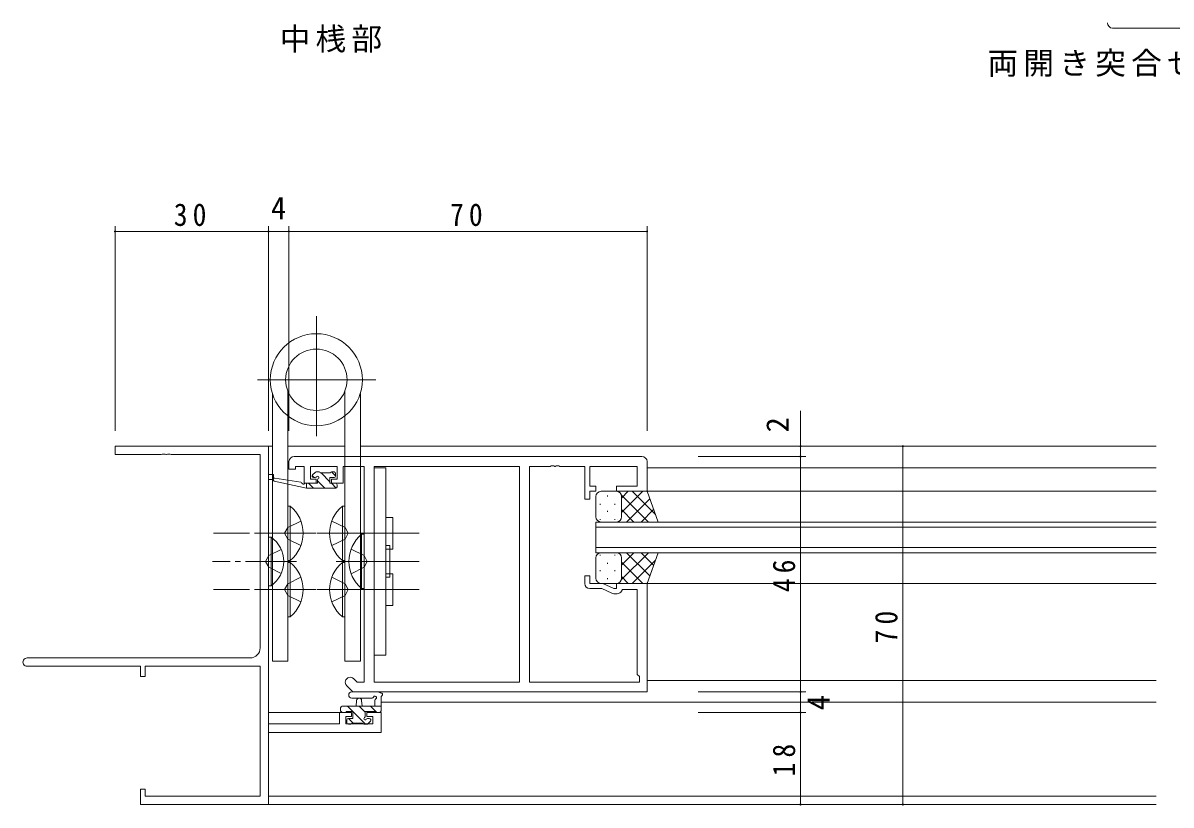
# Model space of a CAD drawing. Units: millimetres on the paper. Extents: x -397 to 397, y -282 to 282.
# Drawn here: x -75.6 to 148.8, y -190.9 to -38 of the extents above; entities that cross this region are included whole.
import ezdxf
from ezdxf.enums import TextEntityAlignment as Align

# ---------------------------------------------------------------- set-up
doc = ezdxf.new("R2010")
doc.units = ezdxf.units.MM
doc.linetypes.add('USER2', pattern=[13, 10, -1, 1, -1])
doc.linetypes.add('USER4', pattern=[4, 3, -1])
doc.layers.add('0-2_USER1', color=7, linetype='Continuous')
for name, color, linetype, lineweight in [('0-3_YKK_D', 6, 'Continuous', 18), ('0-4_YKK_11', 7, 'Continuous', 18), ('0-5_YKK_12', 2, 'Continuous', 18), ('0-6_YKK_13', 4, 'Continuous', 18)]:
    doc.layers.add(name, color=color, linetype=linetype, lineweight=lineweight)
doc.styles.add('ＭＳ ゴシック', font='')
doc.styles.get('ＭＳ ゴシック').set_extended_font_data('MS Gothic')

msp = doc.modelspace()

# ---------------------------------------------------------------- linework, layer by layer
at = {"layer": '0-3_YKK_D'}
for p, q in [((-57.599, -117.76), (-57.599, -77.76)), ((-27.599, -117.76), (-27.599, -77.76)), ((-27.599, -117.76), (-27.599, -77.76)), ((-23.599, -117.76), (-23.599, -77.76)), ((-23.599, -117.76), (-23.599, -77.76)), ((46.401, -117.76), (46.401, -77.76)), ((-57.599, -78.76), (-27.599, -78.76)), ((-23.599, -78.76), (-27.599, -78.76)), ((-23.599, -78.76), (46.401, -78.76)), ((76.401, -120.76), (76.401, -113.86)), ((56.401, -120.76), (97.401, -120.76)), ((56.401, -120.76), (77.401, -120.76)), ((76.401, -122.76), (76.401, -120.76)), ((96.401, -120.76), (96.401, -190.76)), ((56.401, -122.76), (77.401, -122.76)), ((56.401, -122.76), (77.401, -122.76)), ((76.401, -122.76), (76.401, -168.76)), ((56.401, -168.76), (77.401, -168.76)), ((56.401, -168.76), (77.401, -168.76)), ((76.401, -168.76), (76.401, -172.76)), ((56.401, -172.76), (77.401, -172.76)), ((56.401, -172.76), (77.401, -172.76)), ((76.401, -172.76), (76.401, -190.76)), ((56.401, -190.76), (97.401, -190.76)), ((56.401, -190.76), (77.401, -190.76))]:
    msp.add_line(p, q, dxfattribs=at)
for centre, start, end in [((-57.599, -78.76), 0, 180), ((-57.599, -78.76), 180, 0), ((-27.599, -78.76), 0, 180), ((-27.599, -78.76), 0, 180), ((-27.599, -78.76), 180, 0), ((-27.599, -78.76), 180, 0), ((-23.599, -78.76), 0, 180), ((-23.599, -78.76), 0, 180), ((-23.599, -78.76), 180, 0), ((-23.599, -78.76), 180, 0), ((46.401, -78.76), 0, 180), ((46.401, -78.76), 180, 0), ((76.401, -120.76), 90, 270), ((76.401, -120.76), 270, 90), ((96.401, -120.76), 90, 270), ((96.401, -120.76), 270, 90), ((76.401, -122.76), 90, 270), ((76.401, -122.76), 90, 270), ((76.401, -122.76), 270, 90), ((76.401, -122.76), 270, 90), ((76.401, -168.76), 90, 270), ((76.401, -168.76), 90, 270), ((76.401, -168.76), 270, 90), ((76.401, -168.76), 270, 90), ((76.401, -172.76), 90, 270), ((76.401, -172.76), 90, 270), ((76.401, -172.76), 270, 90), ((76.401, -172.76), 270, 90), ((76.401, -190.76), 90, 270), ((76.401, -190.76), 270, 90), ((96.401, -190.76), 90, 270), ((96.401, -190.76), 270, 90)]:
    msp.add_arc(centre, 0.106, start, end, dxfattribs=at)
at = {"layer": '0-4_YKK_11'}
for p, q in [((137.401, -39.028), (154.401, -39.028)), ((-57.599, -120.76), (-27.599, -120.76)), ((-57.599, -122.39), (-57.599, -120.76)), ((-27.599, -120.76), (-27.599, -126.26)), ((-48.557, -122.39), (-57.599, -122.39)), ((-48.374, -122.27), (-48.557, -122.39)), ((-47.824, -122.27), (-48.374, -122.27)), ((-47.641, -122.39), (-47.824, -122.27)), ((-47.557, -122.39), (-47.641, -122.39)), ((-47.374, -122.27), (-47.557, -122.39)), ((-46.824, -122.27), (-47.374, -122.27)), ((-46.641, -122.39), (-46.824, -122.27)), ((-29.229, -122.39), (-46.641, -122.39)), ((-29.229, -160.13), (-29.229, -122.39)), ((45.401, -122.76), (-22.599, -122.76)), ((-23.599, -123.76), (-23.599, -125.26)), ((-23.599, -125.26), (-22.299, -125.26)), ((-22.299, -124.69), (-20.599, -124.69)), ((-22.299, -125.26), (-22.299, -124.69)), ((-20.599, -124.69), (-20.599, -127.96)), ((-19.399, -124.69), (-14.199, -124.69)), ((-19.399, -127.16), (-19.399, -124.69)), ((-14.199, -124.69), (-14.199, -127.16)), ((-12.999, -124.69), (-8.899, -124.69)), ((-12.999, -127.96), (-12.999, -124.69)), ((-8.899, -124.69), (-8.899, -166.83)), ((-6.969, -124.69), (-6.969, -166.83)), ((21.471, -124.69), (-6.969, -124.69)), ((21.471, -166.83), (21.471, -124.69)), ((21.471, -166.83), (21.471, -124.69)), ((23.401, -124.69), (27.443, -124.69)), ((23.401, -166.83), (23.401, -124.69)), ((27.443, -124.69), (27.626, -124.57)), ((27.626, -124.57), (28.176, -124.57)), ((28.176, -124.57), (28.359, -124.69)), ((28.359, -124.69), (28.443, -124.69)), ((28.443, -124.69), (28.626, -124.57)), ((28.626, -124.57), (29.176, -124.57)), ((29.176, -124.57), (29.359, -124.69)), ((29.359, -124.69), (34.201, -124.69)), ((34.201, -124.69), (34.201, -131.06)), ((35.201, -124.69), (44.471, -124.69)), ((35.201, -128.56), (35.201, -124.69)), ((44.471, -124.69), (44.471, -128.56)), ((46.401, -129.56), (46.401, -123.76)), ((-27.599, -126.26), (-26.599, -126.26)), ((-26.599, -127.26), (-27.599, -127.26)), ((-27.599, -127.26), (-27.599, -175.03)), ((-26.599, -126.26), (-26.599, -127.26)), ((-18.299, -127.16), (-19.399, -127.16)), ((-18.299, -127.96), (-18.299, -127.16)), ((-15.299, -127.16), (-15.299, -127.96)), ((-14.199, -127.16), (-15.299, -127.16)), ((-20.599, -127.96), (-18.299, -127.96)), ((-15.299, -127.96), (-12.999, -127.96)), ((36.401, -128.56), (35.201, -128.56)), ((35.201, -129.56), (36.401, -129.56)), ((35.201, -131.06), (35.201, -129.56)), ((36.401, -129.56), (36.401, -128.56)), ((40.401, -128.56), (40.401, -129.56)), ((44.471, -128.56), (40.401, -128.56)), ((40.401, -129.56), (46.401, -129.56)), ((34.201, -131.06), (35.201, -131.06)), ((34.201, -146.06), (34.201, -147.56)), ((35.201, -146.06), (34.201, -146.06)), ((35.201, -147.56), (35.201, -146.06)), ((37.756, -147.56), (35.201, -147.56)), ((39.901, -148.56), (37.756, -147.56)), ((40.401, -147.56), (40.401, -148.56)), ((46.401, -147.56), (40.401, -147.56)), ((46.401, -168.76), (46.401, -147.56)), ((35.201, -148.56), (37.535, -148.56)), ((37.535, -148.56), (39.478, -149.467)), ((40.401, -148.56), (39.901, -148.56)), ((39.901, -149.56), (40.562, -149.56)), ((41.428, -149.06), (41.601, -148.76)), ((41.601, -148.76), (44.471, -148.76)), ((44.471, -148.76), (44.471, -165.33)), ((-74.784, -162.13), (-31.229, -162.13)), ((-52.599, -163.76), (-74.784, -163.76)), ((-52.599, -165.76), (-52.599, -163.76)), ((-51.699, -163.76), (-51.699, -165.76)), ((-29.229, -163.76), (-51.699, -163.76)), ((-29.229, -189.13), (-29.229, -163.76)), ((-51.699, -165.76), (-52.599, -165.76)), ((44.471, -165.33), (44.901, -165.76)), ((44.901, -165.76), (44.901, -166.83)), ((-12.316, -167.543), (-11.099, -168.76)), ((-10.3, -166.83), (-10.952, -166.178)), ((-8.899, -166.83), (-10.3, -166.83)), ((-6.969, -166.83), (21.471, -166.83)), ((44.901, -166.83), (23.401, -166.83)), ((-11.099, -168.76), (46.401, -168.76)), ((-13.699, -172.76), (-11.399, -172.76)), ((-13.699, -175.03), (-13.699, -172.76)), ((-11.399, -172.76), (-11.399, -173.56)), ((-8.399, -172.76), (-5.599, -172.76)), ((-8.399, -173.56), (-8.399, -172.76)), ((-5.599, -172.76), (-5.599, -176.66)), ((-27.599, -175.03), (-13.699, -175.03)), ((-12.499, -173.56), (-12.499, -175.03)), ((-11.399, -173.56), (-12.499, -173.56)), ((-12.499, -175.03), (-7.229, -175.03)), ((-7.229, -173.56), (-8.399, -173.56)), ((-7.229, -175.03), (-7.229, -173.56)), ((-27.599, -176.66), (-27.599, -190.76)), ((-5.599, -176.66), (-27.599, -176.66)), ((-52.599, -187.76), (-51.699, -187.76)), ((-52.599, -190.76), (-52.599, -187.76)), ((-51.699, -187.76), (-51.699, -189.13)), ((-51.699, -189.13), (-29.229, -189.13)), ((-27.599, -190.76), (-52.599, -190.76))]:
    msp.add_line(p, q, dxfattribs=at)
for centre, radius, start, end in [((137.401, -38.028), 1, 180.00001, 269.99999), ((-22.599, -123.76), 1, 90.00001, 179.99999), ((45.401, -123.76), 1, 0.00001, 89.99999), ((35.201, -147.56), 1, 180.00001, 269.99999), ((39.901, -148.56), 1, 245.00003, 270.00001), ((40.562, -148.56), 1, 269.99997, 330), ((-31.229, -160.13), 2, 270.00001, 359.99999), ((-74.784, -162.945), 0.815, 89.99999, 270.00001), ((-11.634, -166.861), 0.965, 44.99999, 225.00001)]:
    msp.add_arc(centre, radius, start, end, dxfattribs=at)
at = {"layer": '0-5_YKK_12'}
for p, q in [((-27.599, -120.76), (-27.599, -190.76)), ((-26.849, -120.76), (-27.599, -120.76)), ((-12.649, -120.76), (-23.849, -120.76)), ((145.901, -120.76), (-9.649, -120.76)), ((145.901, -124.96), (46.401, -124.96)), ((46.401, -129.56), (145.901, -129.56)), ((36.401, -141.56), (36.401, -135.56)), ((36.401, -135.56), (145.901, -135.56)), ((145.901, -136.56), (36.401, -136.56)), ((36.401, -140.56), (145.901, -140.56)), ((145.901, -141.56), (36.401, -141.56)), ((46.401, -147.56), (145.901, -147.56)), ((145.901, -166.56), (46.401, -166.56)), ((-13.199, -172.76), (-27.599, -172.76)), ((145.901, -170.76), (-5.599, -170.76)), ((145.901, -189.13), (-27.599, -189.13)), ((145.901, -190.76), (-27.599, -190.76))]:
    msp.add_line(p, q, dxfattribs=at)
at = {"layer": '0-6_YKK_13'}
for p, q in [((-18.249, -95.356), (-18.249, -118.782)), ((-6.645, -107.76), (-29.727, -107.76)), ((-23.849, -114.806), (-23.849, -109.914)), ((-12.649, -114.806), (-12.649, -109.914)), ((-26.849, -110.414), (-26.849, -162.76)), ((-9.649, -110.414), (-9.649, -162.76)), ((-23.849, -162.76), (-23.849, -114.806)), ((-6.969, -124.96), (-6.969, -161.56)), ((-4.669, -124.96), (-6.969, -124.96)), ((-4.669, -161.56), (-4.669, -124.96)), ((-20.197, -128.96), (-26.463, -127.553)), ((-21.31, -127.78), (-26.349, -126.964)), ((-19.077, -126.447), (-18.664, -126.86)), ((-18.511, -125.848), (-19.011, -126.348)), ((-18.799, -126.86), (-18.46, -126.86)), ((-17.699, -125.76), (-18.299, -125.76)), ((-17.999, -127.321), (-17.999, -127.96)), ((-17.999, -127.525), (-16.564, -128.96)), ((-15.499, -125.96), (-17.499, -125.96)), ((-17.319, -125.96), (-15.599, -127.68)), ((-15.599, -126.86), (-14.799, -126.86)), ((-15.599, -127.96), (-15.599, -126.86)), ((-14.799, -125.76), (-15.299, -125.76)), ((-15.274, -125.76), (-14.499, -126.535)), ((-14.499, -126.56), (-14.499, -126.06)), ((-20.197, -127.96), (-20.284, -127.946)), ((-20.197, -128.96), (-20.197, -127.96)), ((-17.999, -127.96), (-20.197, -127.96)), ((-14.499, -128.96), (-20.197, -128.96)), ((-19.809, -127.96), (-18.809, -128.96)), ((-14.499, -127.96), (-15.599, -127.96)), ((-15.319, -127.96), (-14.356, -128.924)), ((-14.199, -128.66), (-14.199, -128.26)), ((40.401, -129.56), (37.401, -129.56)), ((46.401, -129.56), (40.401, -129.56)), ((40.664, -129.56), (40.714, -129.611)), ((41.401, -130.889), (42.73, -129.56)), ((41.401, -133.717), (45.558, -129.56)), ((43.492, -129.56), (48.017, -134.085)), ((46.321, -129.56), (46.446, -129.685)), ((48.544, -135.56), (46.401, -129.56)), ((36.401, -134.56), (36.401, -130.56)), ((37.237, -132.179), (37.237, -131.979)), ((38.652, -130.564), (38.652, -130.364)), ((40.067, -132.179), (40.067, -131.979)), ((41.351, -130.247), (46.664, -135.56)), ((41.401, -134.56), (41.401, -130.56)), ((41.401, -130.56), (41.401, -134.56)), ((42.387, -135.56), (46.923, -131.023)), ((-23.849, -132.46), (-23.849, -143.06)), ((-23.34, -132.46), (-23.849, -132.46)), ((-23.34, -132.46), (-23.34, -143.06)), ((-13.158, -132.46), (-13.158, -143.06)), ((-13.158, -132.46), (-12.649, -132.46)), ((-12.649, -132.46), (-12.649, -143.06)), ((38.652, -133.594), (38.652, -133.394)), ((41.401, -133.126), (43.835, -135.56)), ((45.215, -135.56), (47.668, -133.107)), ((-4.669, -134.66), (-3.269, -134.66)), ((-3.269, -134.66), (-3.269, -140.86)), ((37.237, -135.147), (37.237, -135.009)), ((40.401, -135.56), (37.401, -135.56)), ((40.067, -135.16), (40.067, -135.009)), ((48.544, -135.56), (40.401, -135.56)), ((40.589, -135.142), (40.607, -135.16)), ((-21.653, -137.76), (-29.63, -137.76)), ((-27.599, -148.01), (-27.599, -138.51)), ((-27.09, -138.51), (-27.599, -138.51)), ((-27.09, -148.01), (-27.09, -138.51)), ((-14.845, -137.76), (-6.868, -137.76)), ((-9.408, -137.96), (-9.408, -148.56)), ((-9.408, -137.96), (-8.899, -137.96)), ((-8.899, -137.96), (-8.899, -148.56)), ((-4.669, -140.16), (-3.869, -140.16)), ((-4.669, -140.86), (-3.269, -140.86)), ((-23.34, -143.06), (-23.849, -143.06)), ((-23.849, -143.46), (-23.849, -154.06)), ((-23.34, -143.46), (-23.849, -143.46)), ((-23.34, -143.46), (-23.34, -154.06)), ((-13.158, -143.06), (-12.649, -143.06)), ((-13.158, -143.46), (-13.158, -154.06)), ((-13.158, -143.46), (-12.649, -143.46)), ((-12.649, -143.46), (-12.649, -154.06)), ((36.401, -142.56), (36.401, -146.56)), ((37.237, -141.974), (37.237, -142.112)), ((40.401, -141.56), (37.401, -141.56)), ((38.652, -143.527), (38.652, -143.727)), ((40.067, -141.96), (40.067, -142.112)), ((48.544, -141.56), (40.401, -141.56)), ((40.589, -141.978), (40.607, -141.96)), ((41.351, -146.873), (46.664, -141.56)), ((41.401, -143.995), (43.835, -141.56)), ((41.401, -142.56), (41.401, -146.56)), ((41.401, -146.56), (41.401, -142.96)), ((41.401, -143.403), (45.558, -147.56)), ((42.387, -141.56), (46.923, -146.097)), ((43.492, -147.56), (48.017, -143.036)), ((45.215, -141.56), (47.668, -144.013)), ((48.544, -141.56), (46.401, -147.56)), ((-4.669, -145.66), (-3.269, -145.66)), ((-3.269, -145.66), (-3.269, -151.86)), ((37.237, -144.942), (37.237, -145.142)), ((40.067, -144.942), (40.067, -145.142)), ((-27.09, -148.01), (-27.599, -148.01)), ((40.401, -147.56), (37.401, -147.56)), ((38.652, -146.557), (38.652, -146.757)), ((46.401, -147.56), (40.401, -147.56)), ((40.664, -147.56), (40.714, -147.51)), ((41.401, -146.232), (42.73, -147.56)), ((46.321, -147.56), (46.446, -147.435)), ((-21.653, -148.76), (-29.63, -148.76)), ((-14.845, -148.76), (-6.868, -148.76)), ((-9.408, -148.56), (-8.899, -148.56)), ((-4.669, -151.86), (-3.269, -151.86)), ((-23.34, -154.06), (-23.849, -154.06)), ((-13.158, -154.06), (-12.649, -154.06)), ((-4.669, -161.56), (-6.969, -161.56)), ((-26.849, -162.76), (-23.849, -162.76)), ((-11.324, -168.76), (-6.161, -168.76)), ((-11.324, -169.96), (-7.363, -169.963)), ((-10.496, -171.56), (-10.394, -170.416)), ((-9.296, -171.56), (-9.398, -170.416)), ((-6.796, -170.38), (-6.796, -171.56)), ((-5.596, -172.46), (-5.596, -169.78)), ((-13.496, -171.86), (-13.496, -172.46)), ((-13.496, -172.44), (-13.175, -172.76)), ((-5.596, -171.56), (-13.196, -171.56)), ((-13.196, -172.76), (-12.596, -172.76)), ((-12.396, -172.56), (-11.096, -172.56)), ((-12.13, -171.56), (-11.13, -172.56)), ((-11.096, -172.56), (-11.096, -173.96)), ((-11.096, -172.595), (-8.63, -175.06)), ((-9.885, -171.56), (-8.696, -172.75)), ((-8.696, -172.56), (-6.696, -172.56)), ((-8.696, -173.499), (-8.696, -172.56)), ((-7.64, -171.56), (-6.44, -172.76)), ((-6.496, -172.76), (-5.896, -172.76)), ((-12.296, -174.26), (-12.296, -174.76)), ((-11.096, -173.96), (-11.996, -173.96)), ((-11.975, -173.96), (-11.075, -174.86)), ((-11.296, -174.86), (-9.196, -174.86)), ((-7.896, -173.96), (-8.235, -173.96)), ((-8.184, -174.972), (-7.684, -174.472)), ((-11.996, -175.06), (-11.496, -175.06)), ((-8.996, -175.06), (-8.396, -175.06))]:
    msp.add_line(p, q, dxfattribs=at)
at = {"layer": '0-6_YKK_13', "linetype": 'USER4'}
for p, q in [((-23.854, -136.615), (-24.463, -137.76)), ((-21.281, -135.36), (-23.854, -136.615)), ((-15.217, -135.36), (-12.644, -136.615)), ((-12.644, -136.615), (-12.035, -137.76)), ((-23.854, -138.905), (-24.463, -137.76)), ((-21.281, -140.16), (-23.854, -138.905)), ((-15.217, -140.16), (-12.644, -138.905)), ((-12.644, -138.905), (-12.035, -137.76)), ((-25.099, -140.91), (-27.569, -142.115)), ((-11.467, -140.86), (-8.894, -142.115)), ((-27.569, -142.115), (-28.178, -143.26)), ((-27.569, -144.405), (-28.178, -143.26)), ((-8.894, -142.115), (-8.285, -143.26)), ((-8.894, -144.405), (-8.285, -143.26)), ((-25.099, -145.61), (-27.569, -144.405)), ((-11.467, -145.66), (-8.894, -144.405)), ((-23.854, -147.615), (-24.463, -148.76)), ((-21.281, -146.36), (-23.854, -147.615)), ((-15.217, -146.36), (-12.644, -147.615)), ((-12.644, -147.615), (-12.035, -148.76)), ((-23.854, -149.905), (-24.463, -148.76)), ((-21.281, -151.16), (-23.854, -149.905)), ((-15.217, -151.16), (-12.644, -149.905)), ((-12.644, -149.905), (-12.035, -148.76))]:
    msp.add_line(p, q, dxfattribs=at)
at = {"layer": '0-6_YKK_13', "linetype": 'USER2'}
for p, q in [((-18.349, -137.76), (-38.349, -137.76)), ((-18.149, -137.76), (1.851, -137.76)), ((-11.337, -137.76), (-0.664, -137.76)), ((-22.099, -143.26), (-38.529, -143.26)), ((-14.399, -143.26), (1.851, -143.26)), ((-11.337, -143.26), (-0.664, -143.26)), ((-18.349, -148.76), (-38.349, -148.76)), ((-18.149, -148.76), (1.851, -148.76)), ((-11.337, -148.76), (-0.664, -148.76))]:
    msp.add_line(p, q, dxfattribs=at)
at = {"layer": '0-6_YKK_13'}
for points in [[(-9.649, -162.76), (-12.649, -162.76), (-12.649, -114.806)], [(-4.669, -146.36), (-3.869, -146.36), (-3.869, -140.16)]]:
    msp.add_lwpolyline(points, dxfattribs=at)
for radius in [9, 6]:
    msp.add_circle((-18.249, -107.76), radius, dxfattribs=at)
for centre, radius, start, end in [((-26.397, -127.26), 0.3, 80.80246, 257.34138), ((-21.358, -128.076), 0.3, 20.80246, 80.80246), ((-18.799, -126.56), 0.3, 135, 270), ((-18.299, -126.06), 0.3, 90, 135), ((-18.46, -126.56), 0.3, 270, 326.94427), ((-17.999, -126.86), 0.25, 303.05573, 146.94427), ((-17.699, -127.321), 0.3, 123.05573, 180), ((-17.699, -125.96), 0.2, 0, 90), ((-15.299, -125.96), 0.2, 90, 180), ((-14.799, -126.06), 0.3, 0, 90), ((-14.799, -126.56), 0.3, 270, 0), ((-20.797, -127.863), 0.3, 200.80246, 320.80246), ((-20.332, -128.242), 0.3, 80.80246, 140.80246), ((-14.499, -128.26), 0.3, 0, 90), ((-14.499, -128.66), 0.3, 270, 0), ((37.401, -130.56), 1, 90, 180), ((40.401, -130.56), 1, 0, 90), ((40.401, -130.56), 1, 0, 89.9999), ((-27.733, -137.76), 6.884, 309.65098, 50.34902), ((-8.765, -137.76), 6.884, 129.65098, 230.34902), ((37.401, -134.56), 1, 180, 270), ((40.401, -134.56), 1, 270, 0), ((-30.373, -143.26), 5.774, 304.65097, 55.34903), ((-5.015, -143.26), 6.884, 129.65098, 230.34902), ((-27.733, -148.76), 6.884, 309.65098, 50.34902), ((-8.765, -148.76), 6.884, 129.65098, 230.34902), ((37.401, -142.56), 1, 90, 180), ((40.401, -142.56), 1, 0, 90), ((37.401, -146.56), 1, 180, 270), ((40.401, -146.56), 1, 270, 0), ((40.401, -146.56), 1, 270.0001, 0), ((-11.323, -169.36), 0.6, 89.95977, 269.95977), ((-9.896, -170.46), 0.5, 5.09207, 174.90793), ((-7.362, -169.663), 0.3, 269.95977, 340.81024), ((-6.796, -169.86), 0.3, 300, 160.81024), ((-6.496, -170.38), 0.3, 120, 180), ((-6.161, -169.06), 0.3, 40.52878, 90), ((-5.705, -168.67), 0.3, 220.52878, 280.52878), ((-5.596, -169.26), 0.3, 300, 100.52878), ((-5.296, -169.78), 0.3, 120, 180), ((-13.196, -171.86), 0.3, 90, 180), ((-13.196, -172.46), 0.3, 180, 270), ((-12.596, -172.56), 0.2, 270, 0), ((-6.496, -172.56), 0.2, 180, 270), ((-5.896, -172.46), 0.3, 270, 0), ((-11.996, -174.26), 0.3, 90, 180), ((-11.996, -174.76), 0.3, 180, 270), ((-11.496, -174.86), 0.2, 270, 0), ((-8.996, -174.86), 0.2, 180, 270), ((-8.696, -173.96), 0.25, 123.05573, 326.94427), ((-8.996, -173.499), 0.3, 303.05573, 0), ((-8.235, -174.26), 0.3, 90, 146.94427), ((-8.396, -174.76), 0.3, 270, 315), ((-7.896, -174.26), 0.3, 315, 90)]:
    msp.add_arc(centre, radius, start, end, dxfattribs=at)

# ---------------------------------------------------------------- texts
at = {"layer": '0-2_USER1', "char_height": 4.399, "attachment_point": 7, "style": 'ＭＳ ゴシック'}
for s, insert in [('\\T1.17;中桟部', (-25.434, -43.827)), ('\\T1.17;両開き突合せかまち部', (112.934, -48.556))]:
    msp.add_mtext(s, dxfattribs=dict(at, insert=insert))
at = {"layer": '0-3_YKK_D', "color": 7, "style": 'ＭＳ ゴシック'}
msp.add_text('4', height=4.399, dxfattribs=at).set_placement((-27.129, -77.695), align=Align.BOTTOM_LEFT)
for s, p in [('2', (75.401, -118.06)), ('4', (83.401, -172.36))]:
    msp.add_text(s, height=4.399, rotation=90, dxfattribs=at).set_placement(p, align=Align.BOTTOM_LEFT)
at = {"layer": '0-3_YKK_D', "color": 7, "char_height": 4.399, "attachment_point": 7, "style": 'ＭＳ ゴシック'}
for s, insert in [('\\T1.37;\\W0.9;30', (-46.119, -77.76)), ('\\T1.37;\\W0.9;70', (7.881, -77.76))]:
    msp.add_mtext(s, dxfattribs=dict(at, insert=insert))
at = {"layer": '0-3_YKK_D', "color": 7, "char_height": 4.399, "attachment_point": 7, "rotation": 90, "style": 'ＭＳ ゴシック'}
for s, insert in [('\\T1.37;\\W0.9;46', (75.401, -149.28)), ('\\T1.37;\\W0.9;70', (95.401, -159.28)), ('\\T1.37;\\W0.9;18', (75.401, -185.28))]:
    msp.add_mtext(s, dxfattribs=dict(at, insert=insert))

doc.saveas('drawing.dxf')
